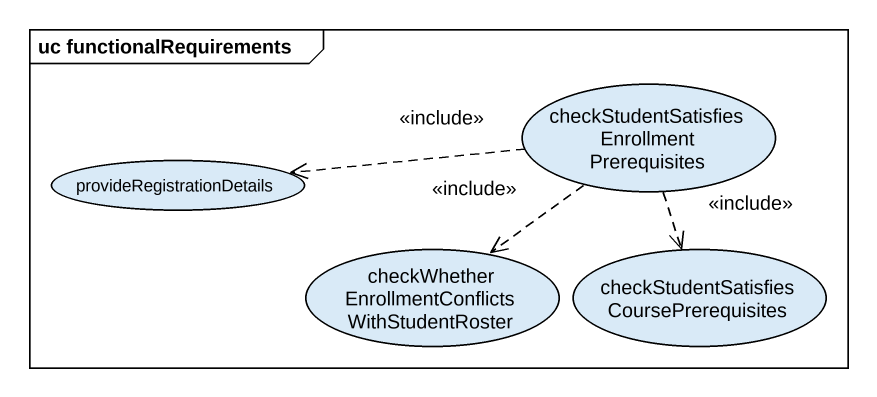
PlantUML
@startuml
mainframe uc functionalRequirements
usecase "checkStudentSatisfiesEnrollmentPrerequisites" as checkStudentSatisfiesEnrollm
usecase provideRegistrationDetails
usecase "checkWhetherEnrollmentConflictsWithStudentRoster" as checkWhetherEnrollmentConfli
usecase "checkStudentSatisfiesCoursePrerequisites" as checkStudentSatisfiesCourseP
checkStudentSatisfiesEnrollm .left.> provideRegistrationDetails : <<include>>
checkStudentSatisfiesEnrollm ..> checkWhetherEnrollmentConfli : <<include>>
checkStudentSatisfiesEnrollm ..> checkStudentSatisfiesCourseP : <<include>>
@enduml
